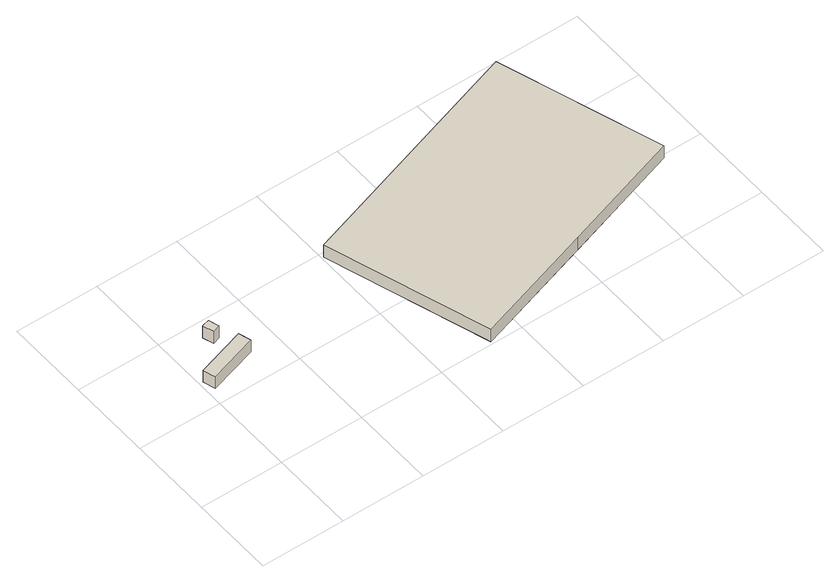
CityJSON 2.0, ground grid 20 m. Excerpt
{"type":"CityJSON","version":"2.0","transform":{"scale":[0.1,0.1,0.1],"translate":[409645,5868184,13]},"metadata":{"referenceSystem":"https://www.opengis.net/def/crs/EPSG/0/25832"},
"CityObjects":{
"building1":{"type":"Building","attributes":{"Gemeindeschluessel":"03454033","AbsoluteHoehe":"14.404","MittlereTraufHoehe":"17.361","Firsthoehe":"18.247","function":"31001_2500","roofType":"3100","measuredHeight":3.84},"address":[{"country":"Germany","locality":"Lorup"}],"geometry":[{"type":"MultiSurface","lod":"1","boundaries":[[[0,1,2,3]],[[4,5,6,7]],[[4,7,3,2]],[[5,4,2,1]],[[6,5,1,0]],[[7,6,0,3]]]}]},
"building2":{"type":"Building","attributes":{"Gemeindeschluessel":"03454033","BezugspunktDach":"4000","AbsoluteHoehe":"14.246","MittlereTraufHoehe":"17.746","Firsthoehe":"17.746","function":"31001_2500","measuredHeight":3.5},"address":[{"country":"Germany","locality":"Lorup"}],"geometry":[{"type":"MultiSurface","lod":"1","boundaries":[[[8,9,10,11]],[[12,13,14,15]],[[12,15,11,10]],[[13,12,10,9]],[[14,13,9,8]],[[15,14,8,11]]]}]},
"building3":{"type":"Building","attributes":{"Gemeindeschluessel":"03454033","BezugspunktDach":"4000","AbsoluteHoehe":"13.987","MittlereTraufHoehe":"17.487","Firsthoehe":"17.487","function":"51003_1201","measuredHeight":3.5},"address":[{"country":"Germany","locality":"Lorup"}],"geometry":[{"type":"MultiSurface","lod":"1","boundaries":[[[16,17,18,19,20]],[[21,22,23,24,25]],[[21,25,20,19]],[[22,21,19,18]],[[23,22,18,17]],[[24,23,17,16]],[[25,24,16,20]]]}]}
},
"vertices":[
[123,300,48],[7,264,48],[15,235,48],[132,271,48],[15,235,14],[7,264,14],[123,300,14],[132,271,14],
[88,335,47],[106,341,47],[98,366,47],[80,361,47],[98,366,12],[106,341,12],[88,335,12],[80,361,12],
[528,6,45],[816,99,45],[1103,192,45],[978,576,45],[404,390,45],[978,576,10],[1103,192,10],[816,99,10],[528,6,10],[404,390,10]
]}
